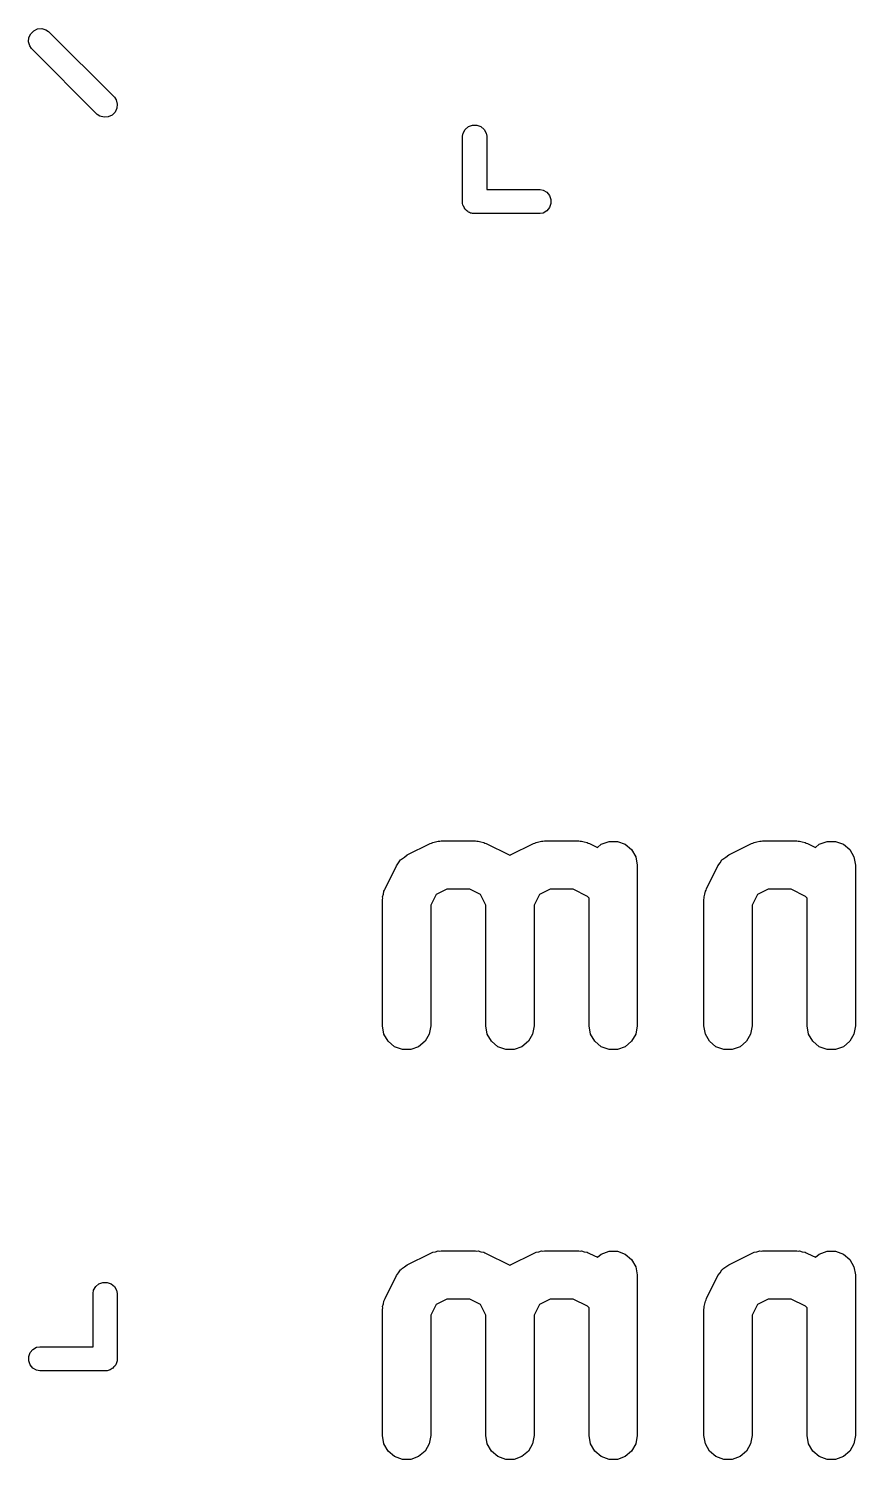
# Model space of a CAD drawing. Extents: x 0.6 to 53.4, y 0.6 to 44.7.
# Drawn here: x 42.32 to 47.47, y 24.32 to 33.23 of the extents above; entities that cross this region are included whole.
import ezdxf

# ---------------------------------------------------------------- set-up
doc = ezdxf.new("R2010")
doc.units = 0
doc.header["$MEASUREMENT"] = 0
doc.layers.add('BLACK', color=7, linetype='CONTINUOUS')

msp = doc.modelspace()

# ---------------------------------------------------------------- linework, layer by layer
at = {"layer": 'BLACK', "linetype": 'CONTINUOUS'}
for p, q in [((42.3376, 33.1937), (42.3563, 33.2124)), ((42.3563, 33.2124), (42.3803, 33.2236)), ((42.3803, 33.2236), (42.4066, 33.2259)), ((42.4066, 33.2259), (42.4322, 33.219)), ((42.4322, 33.219), (42.4484, 33.2077)), ((42.4484, 33.2077), (42.8577, 32.7984)), ((42.3241, 33.1434), (42.3264, 33.1697)), ((42.331, 33.1178), (42.3241, 33.1434)), ((42.3264, 33.1697), (42.3376, 33.1937)), ((42.3423, 33.1016), (42.331, 33.1178)), ((42.7516, 32.6923), (42.3423, 33.1016)), ((42.8577, 32.7984), (42.869, 32.7822)), ((42.869, 32.7822), (42.8759, 32.7566)), ((42.7678, 32.681), (42.7516, 32.6923)), ((42.7934, 32.6741), (42.7678, 32.681)), ((42.8197, 32.6764), (42.7934, 32.6741)), ((42.8437, 32.6876), (42.8197, 32.6764)), ((42.8624, 32.7063), (42.8437, 32.6876)), ((42.8736, 32.7303), (42.8624, 32.7063)), ((42.8759, 32.7566), (42.8736, 32.7303)), ((45.0284, 32.576), (45.0417, 32.599)), ((45.0417, 32.599), (45.0619, 32.616)), ((45.0619, 32.616), (45.0868, 32.625)), ((45.0868, 32.625), (45.1132, 32.625)), ((45.1132, 32.625), (45.1381, 32.616)), ((45.1381, 32.616), (45.1583, 32.599)), ((45.1583, 32.599), (45.1716, 32.576)), ((45.025, 32.5566), (45.0284, 32.576)), ((45.025, 32.1632), (45.025, 32.5566)), ((45.1716, 32.576), (45.175, 32.5566)), ((45.175, 32.5566), (45.175, 32.225)), ((45.025, 32.1368), (45.025, 32.1632)), ((45.175, 32.225), (45.5066, 32.225)), ((45.5066, 32.225), (45.526, 32.2216)), ((45.526, 32.2216), (45.549, 32.2083)), ((45.549, 32.2083), (45.566, 32.1881)), ((45.566, 32.1881), (45.575, 32.1632)), ((45.575, 32.1632), (45.575, 32.1368)), ((45.0273, 32.1305), (45.025, 32.1368)), ((45.0284, 32.124), (45.0273, 32.1305)), ((45.0318, 32.1182), (45.0284, 32.124)), ((45.034, 32.1119), (45.0318, 32.1182)), ((45.0383, 32.1068), (45.034, 32.1119)), ((45.0417, 32.101), (45.0383, 32.1068)), ((45.0468, 32.0968), (45.0417, 32.101)), ((45.051, 32.0917), (45.0468, 32.0968)), ((45.0568, 32.0883), (45.051, 32.0917)), ((45.0619, 32.084), (45.0568, 32.0883)), ((45.0682, 32.0818), (45.0619, 32.084)), ((45.074, 32.0784), (45.0682, 32.0818)), ((45.0805, 32.0773), (45.074, 32.0784)), ((45.0868, 32.075), (45.0805, 32.0773)), ((45.0934, 32.075), (45.0868, 32.075)), ((45.5066, 32.075), (45.0934, 32.075)), ((45.0934, 32.075), (45.0934, 32.075)), ((45.526, 32.0784), (45.5066, 32.075)), ((45.549, 32.0917), (45.526, 32.0784)), ((45.566, 32.1119), (45.549, 32.0917)), ((45.575, 32.1368), (45.566, 32.1119)), ((44.6808, 28.0842), (44.8236, 28.1556)), ((44.8236, 28.1556), (44.8319, 28.1581)), ((44.8319, 28.1581), (44.8394, 28.1624)), ((44.8394, 28.1624), (44.8567, 28.1654)), ((44.8567, 28.1654), (44.8736, 28.1704)), ((44.8736, 28.1704), (44.8822, 28.1699)), ((44.8822, 28.1699), (44.8907, 28.1714)), ((44.8907, 28.1714), (45.105, 28.1714)), ((45.105, 28.1714), (45.1135, 28.1699)), ((45.1135, 28.1699), (45.1221, 28.1704)), ((45.1221, 28.1704), (45.139, 28.1654)), ((45.139, 28.1654), (45.1563, 28.1624)), ((45.1563, 28.1624), (45.1638, 28.1581)), ((45.1638, 28.1581), (45.1721, 28.1556)), ((45.1721, 28.1556), (45.3149, 28.0842)), ((45.3236, 28.0842), (45.4665, 28.1556)), ((45.4665, 28.1556), (45.4748, 28.1581)), ((45.4748, 28.1581), (45.4823, 28.1624)), ((45.4823, 28.1624), (45.4996, 28.1654)), ((45.4996, 28.1654), (45.5164, 28.1704)), ((45.5164, 28.1704), (45.5251, 28.1699)), ((45.5251, 28.1699), (45.5336, 28.1714)), ((45.5336, 28.1714), (45.7479, 28.1714)), ((45.7479, 28.1714), (45.7564, 28.1699)), ((45.7564, 28.1699), (45.765, 28.1704)), ((45.765, 28.1704), (45.7818, 28.1654)), ((45.7818, 28.1654), (45.7992, 28.1624)), ((45.7992, 28.1624), (45.8067, 28.1581)), ((45.8067, 28.1581), (45.8149, 28.1556)), ((45.8149, 28.1556), (45.8634, 28.1314)), ((45.8634, 28.1314), (45.8871, 28.1513)), ((45.8871, 28.1513), (45.9361, 28.1691)), ((45.9361, 28.1691), (45.9882, 28.1691)), ((45.9882, 28.1691), (46.0371, 28.1513)), ((46.0371, 28.1513), (46.077, 28.1178)), ((46.6808, 28.0842), (46.8236, 28.1556)), ((46.8236, 28.1556), (46.8319, 28.1581)), ((46.8319, 28.1581), (46.8394, 28.1624)), ((46.8394, 28.1624), (46.8567, 28.1654)), ((46.8567, 28.1654), (46.8736, 28.1704)), ((46.8736, 28.1704), (46.8822, 28.1699)), ((46.8822, 28.1699), (46.8907, 28.1714)), ((46.8907, 28.1714), (47.105, 28.1714)), ((47.105, 28.1714), (47.1135, 28.1699)), ((47.1135, 28.1699), (47.1221, 28.1704)), ((47.1221, 28.1704), (47.139, 28.1654)), ((47.139, 28.1654), (47.1563, 28.1624)), ((47.1563, 28.1624), (47.1638, 28.1581)), ((47.1638, 28.1581), (47.1721, 28.1556)), ((47.1721, 28.1556), (47.2205, 28.1314)), ((47.2205, 28.1314), (47.2443, 28.1513)), ((47.2443, 28.1513), (47.2932, 28.1691)), ((47.2932, 28.1691), (47.3453, 28.1691)), ((47.3453, 28.1691), (47.3943, 28.1513)), ((47.3943, 28.1513), (47.4342, 28.1178)), ((44.6268, 28.0348), (44.6389, 28.0531)), ((44.6389, 28.0531), (44.6423, 28.0556)), ((44.6423, 28.0556), (44.6447, 28.0589)), ((44.6447, 28.0589), (44.6631, 28.071)), ((44.6631, 28.071), (44.6808, 28.0842)), ((45.3149, 28.0842), (45.3193, 28.0809)), ((45.3193, 28.0809), (45.3236, 28.0842)), ((46.077, 28.1178), (46.1031, 28.0727)), ((46.1031, 28.0727), (46.1121, 28.0214)), ((46.6268, 28.0348), (46.6389, 28.0531)), ((46.6389, 28.0531), (46.6423, 28.0556)), ((46.6423, 28.0556), (46.6447, 28.0589)), ((46.6447, 28.0589), (46.6631, 28.071)), ((46.6631, 28.071), (46.6808, 28.0842)), ((47.4342, 28.1178), (47.4602, 28.0727)), ((47.4602, 28.0727), (47.4693, 28.0214)), ((44.5423, 27.8742), (44.6137, 28.0171)), ((44.6137, 28.0171), (44.6268, 28.0348)), ((46.1121, 28.0214), (46.1121, 27.0214)), ((46.5423, 27.8742), (46.6137, 28.0171)), ((46.6137, 28.0171), (46.6268, 28.0348)), ((47.4693, 28.0214), (47.4693, 27.0214)), ((44.5355, 27.8584), (44.5398, 27.8659)), ((44.5398, 27.8659), (44.5423, 27.8742)), ((44.9261, 27.8714), (44.8597, 27.8382)), ((45.0696, 27.8714), (44.9261, 27.8714)), ((45.1361, 27.8382), (45.0696, 27.8714)), ((45.569, 27.8714), (45.5025, 27.8382)), ((45.7124, 27.8714), (45.569, 27.8714)), ((45.8019, 27.8267), (45.7124, 27.8714)), ((46.5355, 27.8584), (46.5398, 27.8659)), ((46.5398, 27.8659), (46.5423, 27.8742)), ((46.9261, 27.8714), (46.8597, 27.8382)), ((47.0696, 27.8714), (46.9261, 27.8714)), ((47.159, 27.8267), (47.0696, 27.8714)), ((44.5264, 27.8071), (44.5279, 27.8157)), ((44.5264, 27.0214), (44.5264, 27.8071)), ((44.5274, 27.8243), (44.5324, 27.8411)), ((44.5279, 27.8157), (44.5274, 27.8243)), ((44.5324, 27.8411), (44.5355, 27.8584)), ((44.8597, 27.8382), (44.8264, 27.7717)), ((45.1693, 27.7717), (45.1361, 27.8382)), ((45.5025, 27.8382), (45.4693, 27.7717)), ((45.8121, 27.8164), (45.8019, 27.8267)), ((45.8121, 27.0214), (45.8121, 27.8164)), ((46.5264, 27.8071), (46.5279, 27.8157)), ((46.5264, 27.0214), (46.5264, 27.8071)), ((46.5274, 27.8243), (46.5324, 27.8411)), ((46.5279, 27.8157), (46.5274, 27.8243)), ((46.5324, 27.8411), (46.5355, 27.8584)), ((46.8597, 27.8382), (46.8264, 27.7717)), ((47.1693, 27.8164), (47.159, 27.8267)), ((47.1693, 27.0214), (47.1693, 27.8164)), ((44.8264, 27.7717), (44.8264, 27.0214)), ((45.1693, 27.0214), (45.1693, 27.7717)), ((45.4693, 27.7717), (45.4693, 27.0214)), ((46.8264, 27.7717), (46.8264, 27.0214)), ((44.5355, 26.9701), (44.5264, 27.0214)), ((44.8264, 27.0214), (44.8174, 26.9701)), ((45.1783, 26.9701), (45.1693, 27.0214)), ((45.4693, 27.0214), (45.4602, 26.9701)), ((45.8212, 26.9701), (45.8121, 27.0214)), ((46.1121, 27.0214), (46.1031, 26.9701)), ((46.5355, 26.9701), (46.5264, 27.0214)), ((46.8264, 27.0214), (46.8174, 26.9701)), ((47.1783, 26.9701), (47.1693, 27.0214)), ((47.4693, 27.0214), (47.4602, 26.9701)), ((44.5615, 26.925), (44.5355, 26.9701)), ((44.6014, 26.8915), (44.5615, 26.925)), ((44.6504, 26.8737), (44.6014, 26.8915)), ((44.7514, 26.8915), (44.7025, 26.8737)), ((44.7913, 26.925), (44.7514, 26.8915)), ((44.8174, 26.9701), (44.7913, 26.925)), ((45.2044, 26.925), (45.1783, 26.9701)), ((45.2443, 26.8915), (45.2044, 26.925)), ((45.2932, 26.8737), (45.2443, 26.8915)), ((45.3943, 26.8915), (45.3453, 26.8737)), ((45.4342, 26.925), (45.3943, 26.8915)), ((45.4602, 26.9701), (45.4342, 26.925)), ((45.8472, 26.925), (45.8212, 26.9701)), ((45.8871, 26.8915), (45.8472, 26.925)), ((45.9361, 26.8737), (45.8871, 26.8915)), ((46.0371, 26.8915), (45.9882, 26.8737)), ((46.077, 26.925), (46.0371, 26.8915)), ((46.1031, 26.9701), (46.077, 26.925)), ((46.5615, 26.925), (46.5355, 26.9701)), ((46.6014, 26.8915), (46.5615, 26.925)), ((46.6504, 26.8737), (46.6014, 26.8915)), ((46.7514, 26.8915), (46.7025, 26.8737)), ((46.7913, 26.925), (46.7514, 26.8915)), ((46.8174, 26.9701), (46.7913, 26.925)), ((47.2044, 26.925), (47.1783, 26.9701)), ((47.2443, 26.8915), (47.2044, 26.925)), ((47.2932, 26.8737), (47.2443, 26.8915)), ((47.3943, 26.8915), (47.3453, 26.8737)), ((47.4342, 26.925), (47.3943, 26.8915)), ((47.4602, 26.9701), (47.4342, 26.925)), ((44.7025, 26.8737), (44.6504, 26.8737)), ((45.3453, 26.8737), (45.2932, 26.8737)), ((45.9882, 26.8737), (45.9361, 26.8737)), ((46.7025, 26.8737), (46.6504, 26.8737)), ((47.3453, 26.8737), (47.2932, 26.8737)), ((44.6808, 25.5342), (44.8236, 25.6056)), ((44.8236, 25.6056), (44.8319, 25.6081)), ((44.8319, 25.6081), (44.8394, 25.6124)), ((44.8394, 25.6124), (44.8567, 25.6154)), ((44.8567, 25.6154), (44.8736, 25.6204)), ((44.8736, 25.6204), (44.8822, 25.6199)), ((44.8822, 25.6199), (44.8907, 25.6214)), ((44.8907, 25.6214), (45.105, 25.6214)), ((45.105, 25.6214), (45.1135, 25.6199)), ((45.1135, 25.6199), (45.1221, 25.6204)), ((45.1221, 25.6204), (45.139, 25.6154)), ((45.139, 25.6154), (45.1563, 25.6124)), ((45.1563, 25.6124), (45.1638, 25.6081)), ((45.1638, 25.6081), (45.1721, 25.6056)), ((45.1721, 25.6056), (45.3149, 25.5342)), ((45.3236, 25.5342), (45.4665, 25.6056)), ((45.4665, 25.6056), (45.4748, 25.6081)), ((45.4748, 25.6081), (45.4823, 25.6124)), ((45.4823, 25.6124), (45.4996, 25.6154)), ((45.4996, 25.6154), (45.5164, 25.6204)), ((45.5164, 25.6204), (45.5251, 25.6199)), ((45.5251, 25.6199), (45.5336, 25.6214)), ((45.5336, 25.6214), (45.7479, 25.6214)), ((45.7479, 25.6214), (45.7564, 25.6199)), ((45.7564, 25.6199), (45.765, 25.6204)), ((45.765, 25.6204), (45.7818, 25.6154)), ((45.7818, 25.6154), (45.7992, 25.6124)), ((45.7992, 25.6124), (45.8067, 25.6081)), ((45.8067, 25.6081), (45.8149, 25.6056)), ((45.8149, 25.6056), (45.8634, 25.5814)), ((45.8634, 25.5814), (45.8871, 25.6013)), ((45.8871, 25.6013), (45.9361, 25.6191)), ((45.9361, 25.6191), (45.9882, 25.6191)), ((45.9882, 25.6191), (46.0371, 25.6013)), ((46.0371, 25.6013), (46.077, 25.5678)), ((46.077, 25.5678), (46.1031, 25.5227)), ((46.6808, 25.5342), (46.8236, 25.6056)), ((46.8236, 25.6056), (46.8319, 25.6081)), ((46.8319, 25.6081), (46.8394, 25.6124)), ((46.8394, 25.6124), (46.8567, 25.6154)), ((46.8567, 25.6154), (46.8736, 25.6204)), ((46.8736, 25.6204), (46.8822, 25.6199)), ((46.8822, 25.6199), (46.8907, 25.6214)), ((46.8907, 25.6214), (47.105, 25.6214)), ((47.105, 25.6214), (47.1135, 25.6199)), ((47.1135, 25.6199), (47.1221, 25.6204)), ((47.1221, 25.6204), (47.139, 25.6154)), ((47.139, 25.6154), (47.1563, 25.6124)), ((47.1563, 25.6124), (47.1638, 25.6081)), ((47.1638, 25.6081), (47.1721, 25.6056)), ((47.1721, 25.6056), (47.2205, 25.5814)), ((47.2205, 25.5814), (47.2443, 25.6013)), ((47.2443, 25.6013), (47.2932, 25.6191)), ((47.2932, 25.6191), (47.3453, 25.6191)), ((47.3453, 25.6191), (47.3943, 25.6013)), ((47.3943, 25.6013), (47.4342, 25.5678)), ((47.4342, 25.5678), (47.4602, 25.5227)), ((44.5423, 25.3242), (44.6137, 25.4671)), ((44.6137, 25.4671), (44.6268, 25.4848)), ((44.6268, 25.4848), (44.6389, 25.5031)), ((44.6389, 25.5031), (44.6423, 25.5056)), ((44.6423, 25.5056), (44.6447, 25.5089)), ((44.6447, 25.5089), (44.6631, 25.521)), ((44.6631, 25.521), (44.6808, 25.5342)), ((45.3149, 25.5342), (45.3193, 25.5309)), ((45.3193, 25.5309), (45.3236, 25.5342)), ((46.1031, 25.5227), (46.1121, 25.4714)), ((46.1121, 25.4714), (46.1121, 24.4714)), ((46.5423, 25.3242), (46.6137, 25.4671)), ((46.6137, 25.4671), (46.6268, 25.4848)), ((46.6268, 25.4848), (46.6389, 25.5031)), ((46.6389, 25.5031), (46.6423, 25.5056)), ((46.6423, 25.5056), (46.6447, 25.5089)), ((46.6447, 25.5089), (46.6631, 25.521)), ((46.6631, 25.521), (46.6808, 25.5342)), ((47.4602, 25.5227), (47.4693, 25.4714)), ((47.4693, 25.4714), (47.4693, 24.4714)), ((42.725, 25.3566), (42.7284, 25.376)), ((42.7284, 25.376), (42.7417, 25.399)), ((42.7417, 25.399), (42.7619, 25.416)), ((42.7619, 25.416), (42.7868, 25.425)), ((42.7868, 25.425), (42.8132, 25.425)), ((42.8132, 25.425), (42.8381, 25.416)), ((42.8381, 25.416), (42.8583, 25.399)), ((42.8583, 25.399), (42.8716, 25.376)), ((42.8716, 25.376), (42.875, 25.3566)), ((42.725, 25.025), (42.725, 25.3566)), ((42.875, 25.3566), (42.875, 24.9434)), ((44.5274, 25.2743), (44.5324, 25.2911)), ((44.5324, 25.2911), (44.5355, 25.3084)), ((44.5355, 25.3084), (44.5398, 25.3159)), ((44.5398, 25.3159), (44.5423, 25.3242)), ((44.8597, 25.2882), (44.8264, 25.2217)), ((44.9261, 25.3214), (44.8597, 25.2882)), ((45.0696, 25.3214), (44.9261, 25.3214)), ((45.1361, 25.2882), (45.0696, 25.3214)), ((45.1693, 25.2217), (45.1361, 25.2882)), ((45.5025, 25.2882), (45.4693, 25.2217)), ((45.569, 25.3214), (45.5025, 25.2882)), ((45.7124, 25.3214), (45.569, 25.3214)), ((45.8019, 25.2767), (45.7124, 25.3214)), ((46.5274, 25.2743), (46.5324, 25.2911)), ((46.5324, 25.2911), (46.5355, 25.3084)), ((46.5355, 25.3084), (46.5398, 25.3159)), ((46.5398, 25.3159), (46.5423, 25.3242)), ((46.8597, 25.2882), (46.8264, 25.2217)), ((46.9261, 25.3214), (46.8597, 25.2882)), ((47.0696, 25.3214), (46.9261, 25.3214)), ((47.159, 25.2767), (47.0696, 25.3214)), ((44.5264, 25.2571), (44.5279, 25.2657)), ((44.5264, 24.4714), (44.5264, 25.2571)), ((44.5279, 25.2657), (44.5274, 25.2743)), ((44.8264, 25.2217), (44.8264, 24.4714)), ((45.1693, 24.4714), (45.1693, 25.2217)), ((45.4693, 25.2217), (45.4693, 24.4714)), ((45.8121, 25.2664), (45.8019, 25.2767)), ((45.8121, 24.4714), (45.8121, 25.2664)), ((46.5264, 25.2571), (46.5279, 25.2657)), ((46.5264, 24.4714), (46.5264, 25.2571)), ((46.5279, 25.2657), (46.5274, 25.2743)), ((46.8264, 25.2217), (46.8264, 24.4714)), ((47.1693, 25.2664), (47.159, 25.2767)), ((47.1693, 24.4714), (47.1693, 25.2664)), ((42.351, 25.0083), (42.374, 25.0216)), ((42.374, 25.0216), (42.3934, 25.025)), ((42.3934, 25.025), (42.725, 25.025)), ((42.325, 24.9632), (42.334, 24.9881)), ((42.325, 24.9368), (42.325, 24.9632)), ((42.334, 24.9119), (42.325, 24.9368)), ((42.334, 24.9881), (42.351, 25.0083)), ((42.8727, 24.9305), (42.8716, 24.924)), ((42.875, 24.9368), (42.8727, 24.9305)), ((42.875, 24.9434), (42.875, 24.9434)), ((42.875, 24.9434), (42.875, 24.9368)), ((42.351, 24.8917), (42.334, 24.9119)), ((42.374, 24.8784), (42.351, 24.8917)), ((42.3934, 24.875), (42.374, 24.8784)), ((42.8066, 24.875), (42.3934, 24.875)), ((42.8132, 24.875), (42.8066, 24.875)), ((42.8066, 24.875), (42.8066, 24.875)), ((42.8195, 24.8773), (42.8132, 24.875)), ((42.826, 24.8784), (42.8195, 24.8773)), ((42.8318, 24.8818), (42.826, 24.8784)), ((42.8381, 24.884), (42.8318, 24.8818)), ((42.8432, 24.8883), (42.8381, 24.884)), ((42.849, 24.8917), (42.8432, 24.8883)), ((42.8532, 24.8968), (42.849, 24.8917)), ((42.8583, 24.901), (42.8532, 24.8968)), ((42.8617, 24.9068), (42.8583, 24.901)), ((42.866, 24.9119), (42.8617, 24.9068)), ((42.8682, 24.9182), (42.866, 24.9119)), ((42.8716, 24.924), (42.8682, 24.9182)), ((44.5355, 24.4201), (44.5264, 24.4714)), ((44.5615, 24.375), (44.5355, 24.4201)), ((44.8174, 24.4201), (44.7913, 24.375)), ((44.8264, 24.4714), (44.8174, 24.4201)), ((45.1783, 24.4201), (45.1693, 24.4714)), ((45.2044, 24.375), (45.1783, 24.4201)), ((45.4602, 24.4201), (45.4342, 24.375)), ((45.4693, 24.4714), (45.4602, 24.4201)), ((45.8212, 24.4201), (45.8121, 24.4714)), ((45.8472, 24.375), (45.8212, 24.4201)), ((46.1031, 24.4201), (46.077, 24.375)), ((46.1121, 24.4714), (46.1031, 24.4201)), ((46.5355, 24.4201), (46.5264, 24.4714)), ((46.5615, 24.375), (46.5355, 24.4201)), ((46.8174, 24.4201), (46.7913, 24.375)), ((46.8264, 24.4714), (46.8174, 24.4201)), ((47.1783, 24.4201), (47.1693, 24.4714)), ((47.2044, 24.375), (47.1783, 24.4201)), ((47.4602, 24.4201), (47.4342, 24.375)), ((47.4693, 24.4714), (47.4602, 24.4201)), ((44.6014, 24.3415), (44.5615, 24.375)), ((44.6504, 24.3237), (44.6014, 24.3415)), ((44.7025, 24.3237), (44.6504, 24.3237)), ((44.7514, 24.3415), (44.7025, 24.3237)), ((44.7913, 24.375), (44.7514, 24.3415)), ((45.2443, 24.3415), (45.2044, 24.375)), ((45.2932, 24.3237), (45.2443, 24.3415)), ((45.3453, 24.3237), (45.2932, 24.3237)), ((45.3943, 24.3415), (45.3453, 24.3237)), ((45.4342, 24.375), (45.3943, 24.3415)), ((45.8871, 24.3415), (45.8472, 24.375)), ((45.9361, 24.3237), (45.8871, 24.3415)), ((45.9882, 24.3237), (45.9361, 24.3237)), ((46.0371, 24.3415), (45.9882, 24.3237)), ((46.077, 24.375), (46.0371, 24.3415)), ((46.6014, 24.3415), (46.5615, 24.375)), ((46.6504, 24.3237), (46.6014, 24.3415)), ((46.7025, 24.3237), (46.6504, 24.3237)), ((46.7514, 24.3415), (46.7025, 24.3237)), ((46.7913, 24.375), (46.7514, 24.3415)), ((47.2443, 24.3415), (47.2044, 24.375)), ((47.2932, 24.3237), (47.2443, 24.3415)), ((47.3453, 24.3237), (47.2932, 24.3237)), ((47.3943, 24.3415), (47.3453, 24.3237)), ((47.4342, 24.375), (47.3943, 24.3415))]:
    msp.add_line(p, q, dxfattribs=at)

doc.saveas('drawing.dxf')
